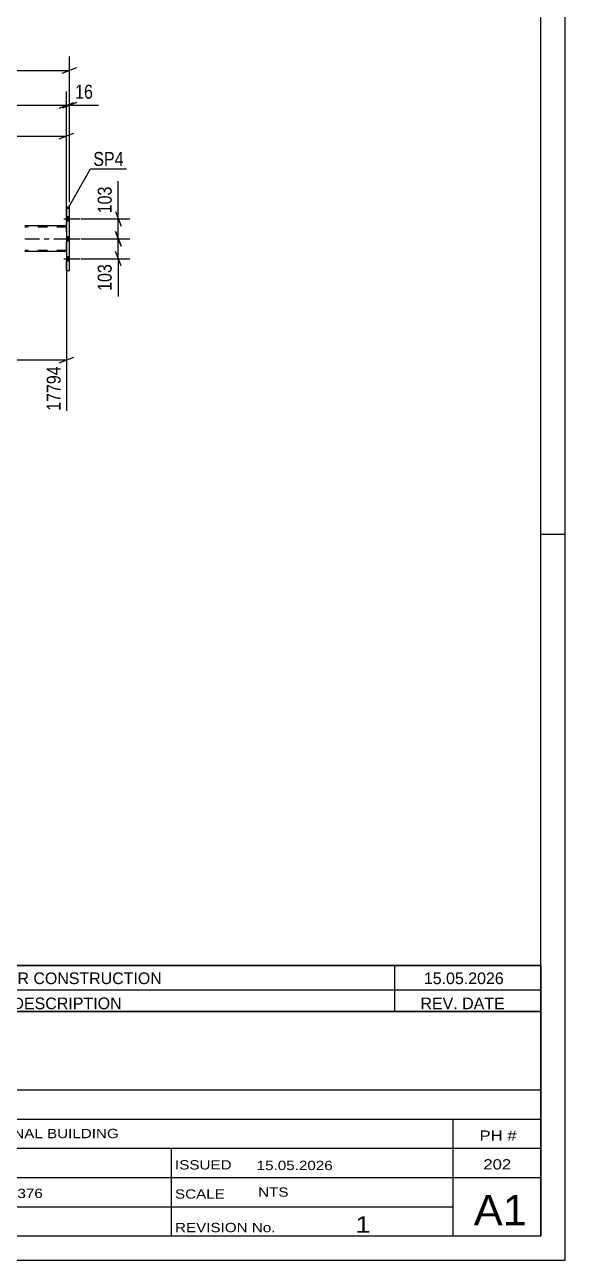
# Model space of a CAD drawing. Header units: millimetres. Extents: x 0 to 841, y 0 to 594.
# Drawn here: x 730.1 to 841, y 0 to 253.7 of the extents above; entities that cross this region are included whole.
import ezdxf

# ---------------------------------------------------------------- set-up
doc = ezdxf.new("R2010")
doc.units = ezdxf.units.MM
doc.linetypes.add('DXK_LINE_DOT2', pattern=[3.9198, 1.9599, -1.9599])
doc.linetypes.add('DXK_LINE_DOT3', pattern=[5.9187, 2.979, -0.9799, 0.9799, -0.9799])
doc.styles.add('Arial Narrow', font='ARIALN.TTF', dxfattribs={"height": 0.2})

# ---------------------------------------------------------------- blocks, each defined once
blk = doc.blocks.new('Unknown-404166541-1133 - 43006')
at = {"color": 5, "linetype": 'Continuous'}
for p, q in [((841, 0), (841, 594)), ((836, 5), (836, 589)), ((841, 149), (836, 149)), ((5, 5), (836, 5)), ((0, 0), (841, 0))]:
    blk.add_line(p, q, dxfattribs=at)
blk = doc.blocks.new('Unknown-404166541-55621 - 43006')
at = {"color": 7, "linetype": 'Continuous'}
for p, q in [((676, 51.05), (676, 5)), ((676, 51.05), (836, 51.05)), ((836, 51), (836, 5)), ((676, 35), (836, 35)), ((716.14, 35), (716.14, 5)), ((676, 29), (836, 29)), ((818, 5.05), (818, 29.05)), ((676, 23), (836, 23)), ((760.14, 23), (760.14, 5)), ((676, 17), (836, 17)), ((676, 11), (818, 11)), ((676, 5), (836, 5))]:
    blk.add_line(p, q, dxfattribs=at)
at = {"color": 7, "style": 'Arial Narrow'}
for s, height, width, p in [('DRAWING TITLE', 1.9089, 1.425378, (680.88, 30.61)), ('TRUSS', 1.909, 1.425378, (717.81, 30.59)), ('CONTRACT', 1.909, 1.425378, (680.88, 24.71)), ('TERMINAL BUILDING', 1.9089, 1.425378, (718.06, 25.07)), ('MODELLED BY', 1.9089, 1.425378, (680.88, 18.98)), ('GSK', 1.909, 1.425378, (717.88, 19.04)), ('ISSUED', 1.909, 1.425378, (760.94, 18.64)), ('15.05.2026', 1.909, 1.425378, (777.69, 18.52)), ('CONTRACT NO', 1.9089, 1.425378, (680.88, 12.66)), ('AN-C-1376', 1.909, 1.425378, (718.23, 12.78)), ('SCALE', 1.909, 1.425378, (760.94, 12.65)), ('A1', 6.204, 1.25, (822.24, 7.2)), ('DRAWING No', 1.909, 1.425378, (680.56, 7)), ('[TR.30]', 1.909, 1.425378, (718.46, 6.99)), ('REVISION No.', 1.9089, 1.425378, (760.94, 5.77)), ('1', 3.34, 1.5, (797.91, 5.68))]:
    blk.add_text(s, height=height, dxfattribs=dict(at, width=width)).set_placement(p)
at = {"color": 7, "linetype": 'Continuous', "style": 'Arial Narrow'}
for s, height, width, p in [('PH #', 2.1, 1.42538, (823.4, 24.55)), ('202', 2.1, 1.42538, (824.19, 18.65)), ('NTS', 1.909, 1.425378, (778, 13.05))]:
    blk.add_text(s, height=height, dxfattribs=dict(at, width=width)).set_placement(p)
blk = doc.blocks.new('Unknown-404166541-55624 - 43006')
at = {"color": 7, "linetype": 'Continuous'}
for p, q in [((676, 60.55), (836, 60.55)), ((836, 60.55), (676, 60.55)), ((676, 60.55), (676, 55.55)), ((685, 60.55), (685, 55.55)), ((709, 60.55), (709, 55.55)), ((806, 60.55), (806, 55.55)), ((836, 60.55), (836, 55.55)), ((676, 55.55), (836, 55.55)), ((676, 55.55), (676, 51.05)), ((676, 55.55), (836, 55.55)), ((685, 55.55), (685, 51.05)), ((709, 55.55), (709, 51.05)), ((806, 55.55), (806, 51.05)), ((836, 55.55), (836, 51.05)), ((836, 51.05), (676, 51.05))]:
    blk.add_line(p, q, dxfattribs=at)
at = {"color": 7, "linetype": 'Continuous', "style": 'Arial Narrow'}
for s, height, width, p in [('1', 2.39, 1.196471, (679.16, 56.7)), ('0', 2.39, 1.196471, (694, 56.7)), ('ISSUED FOR CONSTRUCTION', 2.3861, 1.196471, (711, 56.7)), ('15.05.2026', 2.386, 1.196471, (812, 56.7)), ('No', 2.386, 1.2, (677.54, 51.55)), ('REV MARK', 2.386, 1.2, (686, 51.55)), ('REVISION DESCRIPTION', 2.3861, 1.2, (711, 51.55)), ('REV. DATE', 2.386, 1.2, (811.28, 51.55))]:
    blk.add_text(s, height=height, dxfattribs=dict(at, width=width)).set_placement(p)
blk = doc.blocks.new('Part-404166541-4412 - 4340')
at = {"color": 2, "linetype": 'Continuous'}
for p, q in [((739.32, 216.22), (738.68, 216.22)), ((738.68, 216.22), (738.68, 203.22)), ((739.32, 203.22), (739.32, 216.22)), ((738.68, 203.22), (739.32, 203.22))]:
    blk.add_line(p, q, dxfattribs=at)
at = {"color": 7, "linetype": 'DXK_LINE_DOT2'}
for p, q in [((738.68, 203.22), (738.68, 216.22)), ((739.32, 203.22), (739.32, 216.22))]:
    blk.add_line(p, q, dxfattribs=at)
blk = doc.blocks.new('Part-404166541-4527 - 4340')
at = {"color": 2, "linetype": 'Continuous'}
for p, q in [((738.68, 212.36), (730.16, 212.36)), ((738.68, 207.08), (730.16, 207.08))]:
    blk.add_line(p, q, dxfattribs=at)
at = {"color": 7, "linetype": 'DXK_LINE_DOT2'}
for p, q in [((738.68, 212.12), (730.16, 212.12)), ((738.68, 212.36), (738.68, 207.08)), ((738.68, 207.32), (730.16, 207.32))]:
    blk.add_line(p, q, dxfattribs=at)
at = {"color": 7, "linetype": 'DXK_LINE_DOT3'}
blk.add_line((730.16, 209.72), (738.68, 209.72), dxfattribs=at)
blk = doc.blocks.new('Bolt-404166541-4535 - 4340')
at = {"linetype": 'Continuous'}
for points in [[(739.32, 213.38), (739.32, 214.26), (738.68, 214.26), (738.68, 213.38)], [(739.32, 213.38), (739.32, 214.26), (738.68, 214.26), (738.68, 213.38)], [(739.32, 213.38), (739.32, 214.26), (738.68, 214.26), (738.68, 213.38)], [(739.32, 209.28), (739.32, 210.16), (738.68, 210.16), (738.68, 209.28)], [(739.32, 209.28), (739.32, 210.16), (738.68, 210.16), (738.68, 209.28)], [(739.32, 205.18), (739.32, 206.06), (738.68, 206.06), (738.68, 205.18)], [(739.32, 205.18), (739.32, 206.06), (738.68, 206.06), (738.68, 205.18)], [(739.32, 205.18), (739.32, 206.06), (738.68, 206.06), (738.68, 205.18)]]:
    blk.add_hatch(color=1, dxfattribs=at).paths.add_polyline_path(points)
at = {"color": 1, "linetype": 'Continuous'}
for p, q in [((738.16, 213.82), (741.48, 213.82)), ((738.16, 213.82), (741.48, 213.82)), ((738.16, 213.82), (741.48, 213.82)), ((738.68, 214.26), (739.32, 214.26)), ((738.68, 214.26), (739.32, 214.26)), ((738.68, 214.26), (739.32, 214.26)), ((738.68, 213.38), (739.32, 213.38)), ((738.68, 213.38), (739.32, 213.38)), ((738.68, 213.38), (739.32, 213.38)), ((738.16, 209.72), (741.48, 209.72)), ((738.16, 209.72), (741.48, 209.72)), ((738.68, 210.16), (739.32, 210.16)), ((738.68, 210.16), (739.32, 210.16)), ((738.68, 209.28), (739.32, 209.28)), ((738.68, 209.28), (739.32, 209.28)), ((738.16, 205.62), (741.48, 205.62)), ((738.16, 205.62), (741.48, 205.62)), ((738.16, 205.62), (741.48, 205.62)), ((738.68, 206.06), (739.32, 206.06)), ((738.68, 206.06), (739.32, 206.06)), ((738.68, 206.06), (739.32, 206.06)), ((738.68, 205.18), (739.32, 205.18)), ((738.68, 205.18), (739.32, 205.18)), ((738.68, 205.18), (739.32, 205.18))]:
    blk.add_line(p, q, dxfattribs=at)
blk = doc.blocks.new('StraightDimension-404166541-29789 - 4340')
at = {"color": 7, "linetype": 'Continuous'}
for p, q in [((739.32, 217.22), (739.32, 247.13)), ((61.89, 244.28), (739.32, 244.28)), ((737.82, 243.68), (740.82, 244.88))]:
    blk.add_line(p, q, dxfattribs=at)
blk = doc.blocks.new('StraightDimension-404166541-37745 - 4340')
at = {"color": 7, "linetype": 'Continuous'}
for p, q in [((738.68, 217.22), (738.68, 239.95)), ((739.32, 217.22), (739.32, 239.95)), ((737.18, 236.5), (740.18, 237.7)), ((740.82, 237.7), (737.82, 236.5)), ((738.68, 237.1), (739.32, 237.1))]:
    blk.add_line(p, q, dxfattribs=at)
at = {"color": 0}
blk.add_wipeout([(744.7, 237.85), (744.7, 242.05), (739.85, 242.05), (739.85, 237.85)], dxfattribs=at)
at = {"color": 7, "linetype": 'Continuous'}
blk.add_line((739.32, 237.1), (745.23, 237.1), dxfattribs=at)
blk.add_line((739.32, 237.1), (745.23, 237.1), dxfattribs=at)
at = {"color": 3, "style": 'Arial Narrow'}
blk.add_text('16', height=2.863, dxfattribs=at).set_placement((740.45, 238.45))
blk = doc.blocks.new('StraightDimension-404166541-37746 - 4340')
at = {"color": 7, "linetype": 'Continuous'}
for p, q in [((738.68, 217.22), (738.68, 239.95)), ((62.53, 237.1), (738.68, 237.1)), ((737.18, 236.5), (740.18, 237.7))]:
    blk.add_line(p, q, dxfattribs=at)
blk = doc.blocks.new('StraightDimension-404166541-51215 - 4340')
at = {"color": 7, "linetype": 'Continuous'}
for p, q in [((738.68, 206.08), (738.68, 174.39)), ((588.87, 197.68), (588.87, 174.39)), ((590.37, 185.43), (587.37, 184.23)), ((737.18, 184.23), (740.18, 185.43)), ((588.87, 184.83), (738.68, 184.83))]:
    blk.add_line(p, q, dxfattribs=at)
at = {"color": 0}
blk.add_wipeout([(668.03, 185.58), (668.03, 189.78), (659.52, 189.78), (659.52, 185.58)], dxfattribs=at)
at = {"color": 0, "linetype": 'Continuous'}
blk.add_wipeout([(738.08, 184.13), (733.88, 184.13), (733.88, 173.79), (738.08, 173.79)], dxfattribs=at)
at = {"color": 3, "style": 'Arial Narrow'}
blk.add_text('3899', height=2.863, dxfattribs=at).set_placement((660.12, 186.18))
at = {"color": 3, "linetype": 'Continuous', "style": 'Arial Narrow'}
blk.add_text('17794', height=2.863, rotation=90.0002, dxfattribs=at).set_placement((737.48, 174.39))
blk = doc.blocks.new('StraightDimension-404166541-51400 - 4340')
at = {"color": 7, "linetype": 'Continuous'}
for p, q in [((588.87, 221.76), (588.87, 233.65)), ((738.68, 213.36), (738.68, 233.65)), ((590.37, 231.4), (587.37, 230.2)), ((737.18, 230.2), (740.18, 231.4)), ((588.87, 230.8), (738.68, 230.8))]:
    blk.add_line(p, q, dxfattribs=at)
at = {"color": 0}
blk.add_wipeout([(668.03, 231.55), (668.03, 235.75), (659.52, 235.75), (659.52, 231.55)], dxfattribs=at)
at = {"color": 3, "style": 'Arial Narrow'}
blk.add_text('3899', height=2.863, dxfattribs=at).set_placement((660.12, 232.15))
blk = doc.blocks.new('StraightDimension-404166541-51532 - 4340')
at = {"color": 7, "linetype": 'Continuous'}
for p, q in [((748.7, 211.22), (749.9, 208.22)), ((741.72, 209.72), (751.7, 209.72)), ((749.3, 205.62), (749.3, 209.72)), ((741.72, 205.62), (751.7, 205.62)), ((749.9, 204.12), (748.7, 207.12))]:
    blk.add_line(p, q, dxfattribs=at)
at = {"color": 0}
blk.add_wipeout([(748.55, 205.09), (744.35, 205.09), (744.35, 198.41), (748.55, 198.41)], dxfattribs=at)
at = {"color": 7, "linetype": 'Continuous'}
blk.add_line((749.3, 205.62), (749.3, 197.88), dxfattribs=at)
blk.add_line((749.3, 205.62), (749.3, 197.88), dxfattribs=at)
at = {"color": 3, "style": 'Arial Narrow'}
blk.add_text('103', height=2.863, rotation=90.0002, dxfattribs=at).set_placement((747.95, 199.01))
blk = doc.blocks.new('StraightDimension-404166541-51531 - 4340')
at = {"color": 7, "linetype": 'Continuous'}
for p, q in [((741.72, 213.82), (751.7, 213.82)), ((748.7, 215.32), (749.9, 212.32)), ((749.3, 209.72), (749.3, 213.82)), ((749.9, 208.22), (748.7, 211.22)), ((741.72, 209.72), (751.7, 209.72))]:
    blk.add_line(p, q, dxfattribs=at)
at = {"color": 0}
blk.add_wipeout([(748.55, 221.03), (744.35, 221.03), (744.35, 214.34), (748.55, 214.34)], dxfattribs=at)
at = {"color": 7, "linetype": 'Continuous'}
blk.add_line((749.3, 213.82), (749.3, 221.55), dxfattribs=at)
blk.add_line((749.3, 213.82), (749.3, 221.55), dxfattribs=at)
at = {"color": 3, "style": 'Arial Narrow'}
blk.add_text('103', height=2.863, rotation=90.0002, dxfattribs=at).set_placement((747.95, 214.94))
blk = doc.blocks.new('Mark-404166541-4408 - 4340')
at = {"color": 0}
blk.add_wipeout([(750.4, 224.66), (750.4, 227.66), (744.19, 227.66), (744.19, 224.66)], dxfattribs=at)
blk.add_wipeout([(750.4, 224.66), (750.4, 227.66), (744.19, 227.66), (744.19, 224.66)], dxfattribs=at)
at = {"color": 30, "linetype": 'Continuous'}
for p, q in [((738.95, 215.83), (743.59, 224.06)), ((743.59, 224.06), (751, 224.06))]:
    blk.add_line(p, q, dxfattribs=at)
at = {"color": 3, "style": 'Arial Narrow'}
blk.add_text('SP4', height=2.863, dxfattribs=at).set_placement((744.19, 224.66))

msp = doc.modelspace()

# ---------------------------------------------------------------- block references
for name in ['Unknown-404166541-1133 - 43006', 'Part-404166541-4412 - 4340', 'Bolt-404166541-4535 - 4340', 'Part-404166541-4527 - 4340', 'Unknown-404166541-55624 - 43006', 'Unknown-404166541-55621 - 43006']:
    msp.add_blockref(name, (0, 0))

# ---------------------------------------------------------------- next in the draw order: block references
for name in ['StraightDimension-404166541-29789 - 4340', 'StraightDimension-404166541-51532 - 4340', 'StraightDimension-404166541-51215 - 4340']:
    msp.add_blockref(name, (0, 0))

# ---------------------------------------------------------------- next in the draw order: block references
msp.add_blockref('StraightDimension-404166541-37745 - 4340', (0, 0))

# ---------------------------------------------------------------- next in the draw order: block references
for name in ['StraightDimension-404166541-37746 - 4340', 'StraightDimension-404166541-51531 - 4340']:
    msp.add_blockref(name, (0, 0))

# ---------------------------------------------------------------- next in the draw order: block references
msp.add_blockref('StraightDimension-404166541-51400 - 4340', (0, 0))

# ---------------------------------------------------------------- next in the draw order: block references
msp.add_blockref('Mark-404166541-4408 - 4340', (0, 0))

doc.saveas('drawing.dxf')
